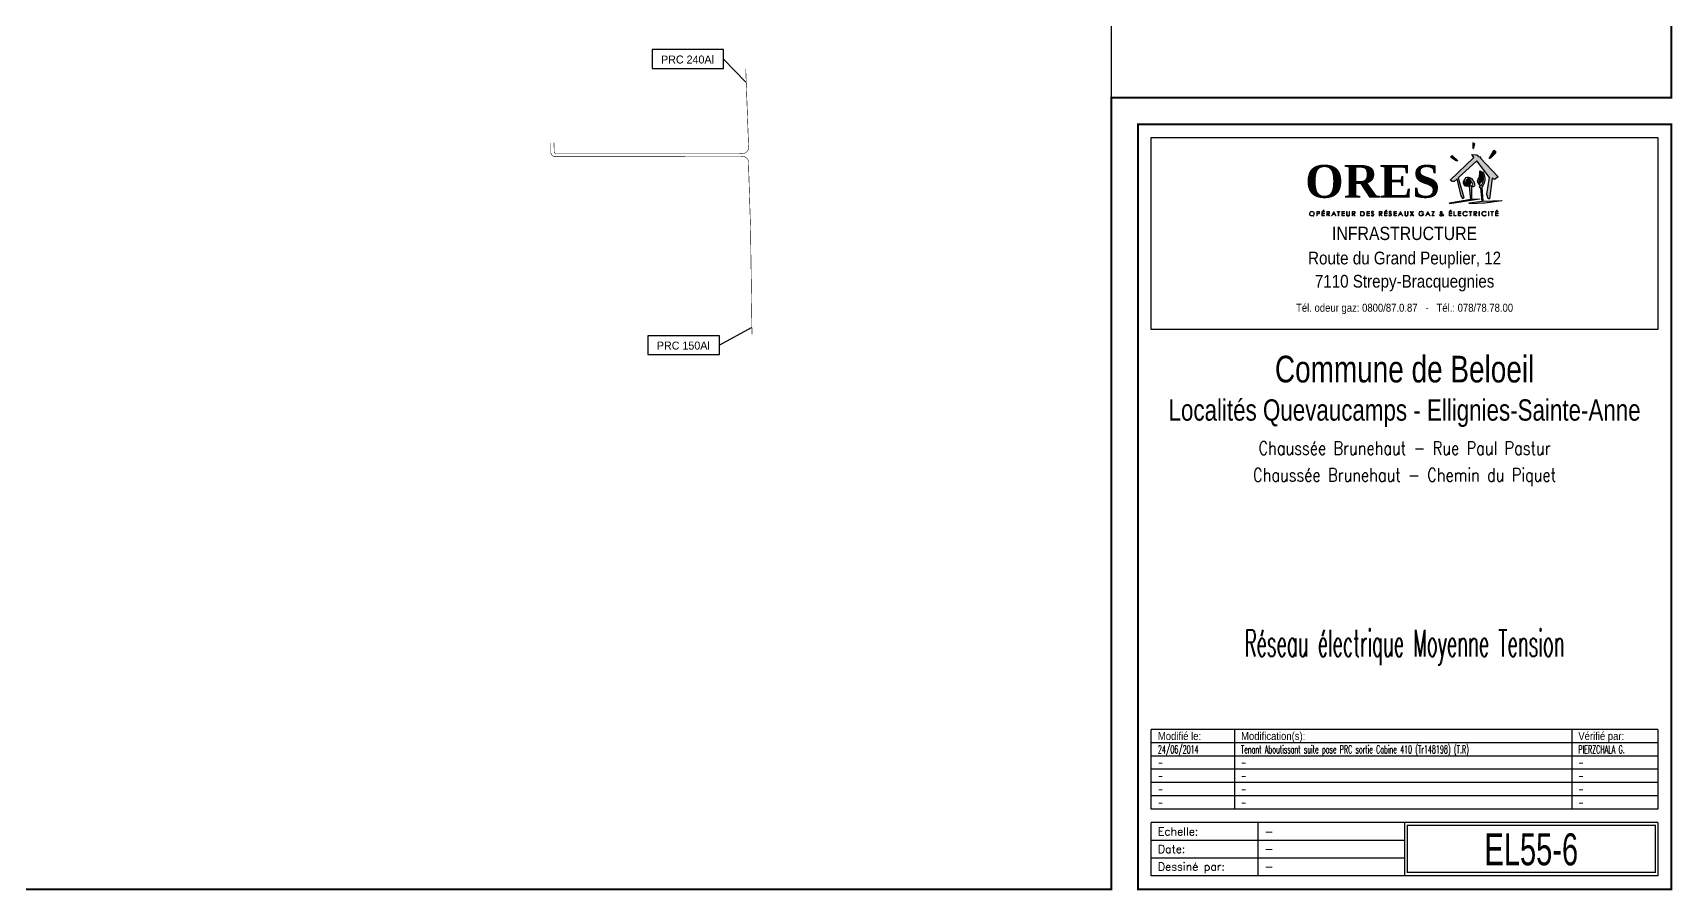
# Model space of a CAD drawing. Header units: millimetres. Extents: x -481 to 748, y -555 to 78.
# Drawn here: x 133 to 748, y -555 to -234 of the extents above; entities that cross this region are included whole.
import ezdxf
from ezdxf.enums import TextEntityAlignment as Align

# ---------------------------------------------------------------- set-up
doc = ezdxf.new("R2010")
doc.units = ezdxf.units.MM
doc.layers.get('0').update_dxf_attribs({"linetype": 'CONTINUOUS'})
doc.layers.add('Cartouche', color=7, linetype='CONTINUOUS')
doc.layers.add('MT', color=3, linetype='CONTINUOUS')
doc.styles.add('Cartouche', font='ARIAL.TTF', dxfattribs={"width": 0.85})
doc.styles.add('ORES', font='TIMESBD.TTF')
doc.styles.add('ROMANS', font='romans')
doc.styles.add('SANSSERIF', font='sas_____.pfb')
doc.styles.add('STYLE1', font='ARIAL.TTF', dxfattribs={"height": 10})
doc.dimstyles.get("Standard").update_dxf_attribs({"dimtxt": 1, "dimasz": 1.25, "dimexe": 0.2, "dimexo": 0, "dimgap": 0.3, "dimtad": 1, "dimzin": 0, "dimdsep": 46, "dimtxsty": 'Standard', "dimcen": 2.5, "dimclrd": 252, "dimclre": 252, "dimadec": 0, "dimazin": 0, "dimtfac": 1, "dimtmove": 0, "dimatfit": 3, "dimfxl": 1, "dimtolj": 1, "dimtzin": 0, "dimarcsym": 0})
picture_1 = doc.add_image_def('image1.tif', size_in_pixel=(7475, 12033))

# ---------------------------------------------------------------- blocks, each defined once
blk = doc.blocks.new('Cartouche CDP')
at = {"layer": 'Cartouche'}
for color, points in [(256, [(135.59, 277.84), (135.96, 278.11), (136.36, 279.6), (135.55, 280.04)]), (256, [(141.73, 274.2), (142.18, 274.25), (144.04, 276.2), (144.04, 276.85), (143.52, 277.26)]), (256, [(127.11, 266.08), (127.9, 265.53), (128.65, 265.58), (129.76, 266.56), (131.17, 260.19), (131.92, 259.02), (132.2, 259.46), (130.08, 266.88), (137.11, 273.25), (141.9, 267.05), (140.79, 260.81), (141.33, 259.08), (141.81, 258.99), (142.83, 266.73), (143.74, 266.29), (145.13, 267.28), (138.29, 274.36), (138.65, 274.72), (137.78, 274.9), (137.13, 275.55), (135.21, 275.62), (136.01, 274.54)]), (256, [(129.3, 273.31), (129.92, 273.31), (127.8, 275.31), (127.27, 274.7)]), (40, [(132.62, 266.28, 0.428011), (132.18, 264.36, 0.330522), (133.76, 263.84, -0.107148), (132.97, 264.6, -0.237073)]), (40, [(133.06, 265.25, 0.179945), (133.38, 264.6, 0.11349), (134.06, 264.06, 0.645088), (133.61, 266.44, 0.151814), (133.25, 266.1, 0.131578)]), (256, [(146.5, 258.21), (146.48, 258.41), (139.36, 258.16), (138.98, 263.35, 0.198989), (140.09, 266.76, 0.149131), (139.21, 269.17, 0.520235), (139.04, 269.16, 0.165123), (138.94, 268.74, -0.230022), (138.43, 267.35, 0.001523), (137.84, 266.78, 0.292467), (137.46, 265.19, 0.098968), (137.99, 264.29), (138.08, 264.2, 0.728823), (138.16, 264.31, -0.377314), (138.27, 266.55, 0.061802), (138.82, 267.27, 0.14976), (139.14, 268.68, -0.922532), (139.31, 268.71, -0.145386), (139.45, 265.44, -0.177223), (138.37, 263.87), (137.95, 263.51), (138.33, 263.1), (138.64, 263.07), (139.05, 258.12), (134.16, 257.49), (134.31, 257.19), (140.04, 257.4)]), (140, [(139.24, 267.84), (139.13, 268.22, -0.102343), (138.82, 267.27, -0.061802), (138.27, 266.55, 0.311801), (137.95, 264.65, 0.331245)]), (140, [(138.94, 268.68, 0.112433), (138.47, 269.43, 0.686217), (138.18, 269.31, -0.000618), (138.2, 268.98, -0.060959), (138.07, 267.36), (137.98, 266.92, -0.001161), (138.43, 267.35, 0.220525)])]:
    blk.add_hatch(color=color, dxfattribs=at).paths.add_polyline_path(points)
h = blk.add_hatch(color=256, dxfattribs=at)
h.paths.add_polyline_path([(138.04, 258.91, 0.835851), (138.03, 258.96), (135.14, 258.9), (135.09, 263.51, 0.239659), (136.16, 263.88, 0.23516), (136.26, 264.42, 0.101787), (135.67, 265.87, 0.109113), (134.52, 267, 0.206329), (133.49, 267.17, 0.251121), (132.72, 266.57, 0.278983), (132.97, 264.6, 0.177381), (134.4, 263.56), (134.84, 258.86), (126.81, 257.58), (126.91, 257.2)])
h.paths.add_polyline_path([(134.06, 264.06, -0.11349), (133.38, 264.6, -0.179945), (133.06, 265.25, -0.131578), (133.25, 266.1, -0.185788), (133.71, 266.48, -0.245874), (134.43, 266.28, -0.093862), (135.12, 265.44, -0.097554), (135.53, 264.51, -0.356173), (135.27, 263.94, -0.202976)], flags=16)
h = blk.add_hatch(color=7, dxfattribs=at)
h.dxf.hatch_style = 2
h.paths.add_polyline_path([(78.98, 254.31), (79.99, 254.31), (79.99, 254.14), (79.16, 254.14), (79.16, 253.6), (79.99, 253.6), (79.99, 253.43), (79.16, 253.43), (79.16, 252.76), (79.99, 252.76), (79.99, 252.59), (78.98, 252.59)])
h.paths.add_polyline_path([(79.58, 254.81), (79.84, 254.81), (79.48, 254.45), (79.32, 254.45)])
h = blk.add_hatch(color=7, dxfattribs=at)
h.dxf.hatch_style = 2
h.paths.add_polyline_path([(83.49, 254.31), (84.31, 252.59), (84.12, 252.59), (83.85, 253.16), (83.09, 253.16), (82.81, 252.59), (82.62, 252.59), (83.45, 254.31)])
h.paths.add_polyline_path([(83.47, 253.95), (83.17, 253.32), (83.77, 253.32)])
h = blk.add_hatch(color=7, dxfattribs=at)
h.dxf.hatch_style = 2
h.paths.add_polyline_path([(84.71, 254.14), (84.71, 254.31), (85.67, 254.31), (85.67, 254.14), (85.28, 254.14), (85.28, 252.59), (85.1, 252.59), (85.1, 254.14)])
h = blk.add_hatch(color=7, dxfattribs=at)
h.dxf.hatch_style = 2
h.paths.add_polyline_path([(86.42, 254.31), (87.43, 254.31), (87.43, 254.14), (86.59, 254.14), (86.59, 253.6), (87.42, 253.6), (87.42, 253.43), (86.59, 253.43), (86.59, 252.76), (87.42, 252.76), (87.42, 252.59), (86.42, 252.59)])
h = blk.add_hatch(color=7, dxfattribs=at)
h.dxf.hatch_style = 2
h.paths.add_polyline_path([(95.8, 254.31), (96.81, 254.31), (96.81, 254.14), (95.97, 254.14), (95.97, 253.6), (96.8, 253.6), (96.8, 253.43), (95.97, 253.43), (95.97, 252.76), (96.8, 252.76), (96.8, 252.59), (95.8, 252.59)])
h = blk.add_hatch(color=7, dxfattribs=at)
h.dxf.hatch_style = 2
h.paths.add_polyline_path([(102.47, 254.31), (103.48, 254.31), (103.48, 254.14), (102.65, 254.14), (102.65, 253.6), (103.48, 253.6), (103.48, 253.43), (102.65, 253.43), (102.65, 252.76), (103.48, 252.76), (103.48, 252.59), (102.47, 252.59)])
h.paths.add_polyline_path([(103.07, 254.81), (103.33, 254.81), (102.97, 254.45), (102.81, 254.45)])
h = blk.add_hatch(color=7, dxfattribs=at)
h.dxf.hatch_style = 2
h.paths.add_polyline_path([(105.99, 254.31), (107, 254.31), (107, 254.14), (106.17, 254.14), (106.17, 253.6), (107, 253.6), (107, 253.43), (106.17, 253.43), (106.17, 252.76), (107, 252.76), (107, 252.59), (105.99, 252.59)])
h = blk.add_hatch(color=7, dxfattribs=at)
h.dxf.hatch_style = 2
h.paths.add_polyline_path([(108.52, 254.31), (109.34, 252.59), (109.15, 252.59), (108.88, 253.16), (108.12, 253.16), (107.84, 252.59), (107.64, 252.59), (108.48, 254.31)])
h.paths.add_polyline_path([(108.5, 253.95), (108.2, 253.32), (108.8, 253.32)])
h = blk.add_hatch(color=7, dxfattribs=at)
h.dxf.hatch_style = 2
h.paths.add_polyline_path([(112.11, 254.31), (112.32, 254.31), (112.74, 253.64), (113.17, 254.31), (113.37, 254.31), (112.85, 253.48), (113.41, 252.59), (113.2, 252.59), (112.74, 253.32), (112.28, 252.59), (112.08, 252.59), (112.64, 253.48)])
h = blk.add_hatch(color=7, dxfattribs=at)
h.dxf.hatch_style = 2
h.paths.add_polyline_path([(118.72, 254.31), (119.54, 252.59), (119.35, 252.59), (119.07, 253.16), (118.31, 253.16), (118.04, 252.59), (117.84, 252.59), (118.68, 254.31)])
h.paths.add_polyline_path([(118.7, 253.95), (118.39, 253.32), (119, 253.32)])
h = blk.add_hatch(color=7, dxfattribs=at)
h.dxf.hatch_style = 2
h.paths.add_polyline_path([(120.24, 254.14), (120.24, 254.31), (121.17, 254.31), (120.43, 252.76), (121.13, 252.76), (121.13, 252.59), (120.16, 252.59), (120.9, 254.14)])
h = blk.add_hatch(color=7, dxfattribs=at)
h.dxf.hatch_style = 2
h.paths.add_polyline_path([(126.67, 254.31), (127.68, 254.31), (127.68, 254.14), (126.85, 254.14), (126.85, 253.6), (127.67, 253.6), (127.67, 253.43), (126.85, 253.43), (126.85, 252.76), (127.67, 252.76), (127.67, 252.59), (126.67, 252.59)])
h.paths.add_polyline_path([(127.27, 254.81), (127.52, 254.81), (127.17, 254.45), (127.01, 254.45)])
h = blk.add_hatch(color=7, dxfattribs=at)
h.dxf.hatch_style = 2
h.paths.add_polyline_path([(128.48, 254.31), (128.65, 254.31), (128.65, 252.76), (129.33, 252.76), (129.33, 252.59), (128.48, 252.59)])
h = blk.add_hatch(color=7, dxfattribs=at)
h.dxf.hatch_style = 2
h.paths.add_polyline_path([(130.1, 254.31), (131.11, 254.31), (131.11, 254.14), (130.28, 254.14), (130.28, 253.6), (131.11, 253.6), (131.11, 253.43), (130.28, 253.43), (130.28, 252.76), (131.11, 252.76), (131.11, 252.59), (130.1, 252.59)])
h = blk.add_hatch(color=7, dxfattribs=at)
h.dxf.hatch_style = 2
h.paths.add_polyline_path([(134.22, 254.14), (134.22, 254.31), (135.19, 254.31), (135.19, 254.14), (134.8, 254.14), (134.8, 252.59), (134.62, 252.59), (134.62, 254.14)])
h = blk.add_hatch(color=7, dxfattribs=at)
h.dxf.hatch_style = 2
h.paths.add_polyline_path([(137.89, 254.31), (138.07, 254.31), (138.07, 252.59), (137.89, 252.59)])
h = blk.add_hatch(color=7, dxfattribs=at)
h.dxf.hatch_style = 2
h.paths.add_polyline_path([(141.43, 254.31), (141.6, 254.31), (141.6, 252.59), (141.43, 252.59)])
h = blk.add_hatch(color=7, dxfattribs=at)
h.dxf.hatch_style = 2
h.paths.add_polyline_path([(142.32, 254.14), (142.32, 254.31), (143.29, 254.31), (143.29, 254.14), (142.89, 254.14), (142.89, 252.59), (142.72, 252.59), (142.72, 254.14)])
h = blk.add_hatch(color=7, dxfattribs=at)
h.dxf.hatch_style = 2
h.paths.add_polyline_path([(144.03, 254.31), (145.05, 254.31), (145.05, 254.14), (144.21, 254.14), (144.21, 253.6), (145.04, 253.6), (145.04, 253.43), (144.21, 253.43), (144.21, 252.76), (145.04, 252.76), (145.04, 252.59), (144.03, 252.59)])
h.paths.add_polyline_path([(144.63, 254.81), (144.89, 254.81), (144.54, 254.45), (144.37, 254.45)])
at = {"layer": 'Cartouche', "color": 7}
for p, q in [((15, 30), (15, 60)), ((205, 60), (15, 60)), ((205, 60), (205, 30)), ((205, 55), (15, 55)), ((205, 50), (15, 50)), ((205, 45), (15, 45)), ((205, 40), (15, 40)), ((205, 35), (15, 35)), ((205, 30), (15, 30)), ((15, 5), (15, 25)), ((205, 25), (15, 25)), ((205, 25), (205, 5)), ((110, 18.32), (15, 18.32)), ((110, 11.66), (15, 11.66)), ((205, 5), (15, 5))]:
    blk.add_line(p, q, dxfattribs=at)
at = {"layer": 'Cartouche'}
blk.add_line((55, 25), (55, 5), dxfattribs=at)
at = {"layer": 'Cartouche', "color": 7, "const_width": 0.698}
blk.add_lwpolyline([(10, 0), (10, 287), (210, 287), (210, 0), (210, 0)], close=True, dxfattribs=at)
at = {"layer": 'Cartouche', "color": 7}
blk.add_lwpolyline([(15, 210), (15, 282), (205, 282), (205, 210)], close=True, dxfattribs=at)
at = {"layer": 'Cartouche', "flags": 128}
for points in [[(135.59, 277.84), (135.96, 278.11), (136.36, 279.6), (135.55, 280.04), (135.59, 277.84)], [(141.73, 274.2), (143.52, 277.26), (144.04, 276.85), (144.04, 276.2), (142.18, 274.25), (141.73, 274.2)], [(127.11, 266.08), (136.01, 274.54), (135.21, 275.62), (137.13, 275.55), (137.78, 274.9), (138.65, 274.72), (138.29, 274.36), (145.13, 267.28), (143.74, 266.29), (142.83, 266.73), (141.81, 258.99), (141.33, 259.08), (140.79, 260.81), (141.9, 267.05), (137.11, 273.25), (130.08, 266.88), (132.2, 259.46), (131.92, 259.02), (131.17, 260.19), (129.76, 266.56), (128.65, 265.58), (127.9, 265.53), (127.11, 266.08)], [(127.27, 274.7), (127.8, 275.31), (129.92, 273.31), (129.3, 273.31), (127.27, 274.7)], [(75.69, 252.53), (75.88, 252.53)], [(110, 25), (110, 5)]]:
    blk.add_lwpolyline(points, dxfattribs=at)
for points in [[(126.81, 257.58), (134.84, 258.86), (134.4, 263.56, -0.177381), (132.97, 264.6, -0.278983), (132.72, 266.57, -0.251121), (133.49, 267.17, -0.206329), (134.52, 267, -0.109113), (135.67, 265.87, -0.101787), (136.26, 264.42, -0.23516), (136.16, 263.88, -0.239659), (135.09, 263.51, -0.407995), (135.09, 263.51), (135.14, 258.9), (138.03, 258.96, -1.047162), (138.03, 258.91), (126.91, 257.2), (126.81, 257.58)], [(134.06, 264.06, 0.202976), (135.27, 263.94, 0.356173), (135.53, 264.51, 0.097554), (135.12, 265.44, 0.093862), (134.43, 266.28, 0.245874), (133.71, 266.48, 0.185788), (133.25, 266.1, 0.131578), (133.06, 265.25, 0.179945), (133.38, 264.6, 0.11349), (134.06, 264.06, -0.112794)], [(134.16, 257.49), (139.05, 258.12), (138.64, 263.07), (138.33, 263.1), (137.95, 263.51), (138.37, 263.87, 0.177223), (139.45, 265.44, 0.146164), (139.31, 268.72, 0.832417), (139.14, 268.68, -0.14976), (138.82, 267.27, -0.061802), (138.27, 266.55, 0.377314), (138.16, 264.31, -0.728823), (138.08, 264.2), (137.99, 264.29, -0.098968), (137.46, 265.19, -0.292467), (137.84, 266.78, -0.001523), (138.43, 267.35, 0.230022), (138.94, 268.74, -0.165123), (139.04, 269.16, -0.520235), (139.21, 269.17, -0.149131), (140.09, 266.76, -0.198989), (138.98, 263.35), (139.36, 258.16), (146.48, 258.41), (146.5, 258.21), (140.04, 257.4), (134.31, 257.19), (134.16, 257.49)]]:
    blk.add_lwpolyline(points, format="xyb", dxfattribs=at)
at = {"layer": 'Cartouche', "color": 40, "flags": 128}
for points in [[(132.62, 266.28, 0.428011), (132.18, 264.36, 0.330522), (133.76, 263.84, -112.64414)], [(133.61, 266.44, -0.643978), (134.06, 264.06, -5.073871)]]:
    blk.add_lwpolyline(points, format="xyb", dxfattribs=at)
at = {"layer": 'Cartouche', "color": 140, "flags": 128}
for points in [[(139.13, 268.22), (139.24, 267.84, -0.331245), (137.95, 264.65, -7.027134)], [(137.98, 266.92), (138.07, 267.36, 0.060959), (138.2, 268.98, 0.000618), (138.18, 269.31, -0.686217), (138.47, 269.43, -0.112433), (138.94, 268.68, 0.619803)]]:
    blk.add_lwpolyline(points, format="xyb", dxfattribs=at)
at = {"layer": 'Cartouche', "color": 7, "lineweight": 0}
for points in [[(78.98, 254.31), (79.99, 254.31), (79.99, 254.14), (79.16, 254.14), (79.16, 253.6), (79.99, 253.6), (79.99, 253.43), (79.16, 253.43), (79.16, 252.76), (79.99, 252.76), (79.99, 252.59), (78.98, 252.59), (78.98, 254.31)], [(79.58, 254.81), (79.84, 254.81), (79.48, 254.45), (79.32, 254.45), (79.58, 254.81)], [(83.49, 254.31), (84.31, 252.59), (84.12, 252.59), (83.85, 253.16), (83.09, 253.16), (82.81, 252.59), (82.62, 252.59), (83.45, 254.31), (83.49, 254.31)], [(83.47, 253.95), (83.17, 253.32), (83.77, 253.32), (83.47, 253.95)], [(84.71, 254.14), (84.71, 254.31), (85.67, 254.31), (85.67, 254.14), (85.28, 254.14), (85.28, 252.59), (85.1, 252.59), (85.1, 254.14), (84.71, 254.14)], [(86.42, 254.31), (87.43, 254.31), (87.43, 254.14), (86.59, 254.14), (86.59, 253.6), (87.42, 253.6), (87.42, 253.43), (86.59, 253.43), (86.59, 252.76), (87.42, 252.76), (87.42, 252.59), (86.42, 252.59), (86.42, 254.31)], [(95.8, 254.31), (96.81, 254.31), (96.81, 254.14), (95.97, 254.14), (95.97, 253.6), (96.8, 253.6), (96.8, 253.43), (95.97, 253.43), (95.97, 252.76), (96.8, 252.76), (96.8, 252.59), (95.8, 252.59), (95.8, 254.31)], [(102.47, 254.31), (103.48, 254.31), (103.48, 254.14), (102.65, 254.14), (102.65, 253.6), (103.48, 253.6), (103.48, 253.43), (102.65, 253.43), (102.65, 252.76), (103.48, 252.76), (103.48, 252.59), (102.47, 252.59), (102.47, 254.31)], [(103.07, 254.81), (103.33, 254.81), (102.97, 254.45), (102.81, 254.45), (103.07, 254.81)], [(105.99, 254.31), (107, 254.31), (107, 254.14), (106.17, 254.14), (106.17, 253.6), (107, 253.6), (107, 253.43), (106.17, 253.43), (106.17, 252.76), (107, 252.76), (107, 252.59), (105.99, 252.59), (105.99, 254.31)], [(108.52, 254.31), (109.34, 252.59), (109.15, 252.59), (108.88, 253.16), (108.12, 253.16), (107.84, 252.59), (107.64, 252.59), (108.48, 254.31), (108.52, 254.31)], [(108.5, 253.95), (108.2, 253.32), (108.8, 253.32), (108.5, 253.95)], [(112.11, 254.31), (112.32, 254.31), (112.74, 253.64), (113.17, 254.31), (113.37, 254.31), (112.85, 253.48), (113.41, 252.59), (113.2, 252.59), (112.74, 253.32), (112.28, 252.59), (112.08, 252.59), (112.64, 253.48), (112.11, 254.31)], [(118.72, 254.31), (119.54, 252.59), (119.35, 252.59), (119.07, 253.16), (118.31, 253.16), (118.04, 252.59), (117.84, 252.59), (118.68, 254.31), (118.72, 254.31)], [(118.7, 253.95), (118.39, 253.32), (119, 253.32), (118.7, 253.95)], [(120.24, 254.14), (120.24, 254.31), (121.17, 254.31), (120.43, 252.76), (121.13, 252.76), (121.13, 252.59), (120.16, 252.59), (120.9, 254.14), (120.24, 254.14)], [(126.67, 254.31), (127.68, 254.31), (127.68, 254.14), (126.85, 254.14), (126.85, 253.6), (127.67, 253.6), (127.67, 253.43), (126.85, 253.43), (126.85, 252.76), (127.67, 252.76), (127.67, 252.59), (126.67, 252.59), (126.67, 254.31)], [(127.27, 254.81), (127.52, 254.81), (127.17, 254.45), (127.01, 254.45), (127.27, 254.81)], [(128.48, 254.31), (128.65, 254.31), (128.65, 252.76), (129.33, 252.76), (129.33, 252.59), (128.48, 252.59), (128.48, 254.31)], [(130.1, 254.31), (131.11, 254.31), (131.11, 254.14), (130.28, 254.14), (130.28, 253.6), (131.11, 253.6), (131.11, 253.43), (130.28, 253.43), (130.28, 252.76), (131.11, 252.76), (131.11, 252.59), (130.1, 252.59), (130.1, 254.31)], [(134.22, 254.14), (134.22, 254.31), (135.19, 254.31), (135.19, 254.14), (134.8, 254.14), (134.8, 252.59), (134.62, 252.59), (134.62, 254.14), (134.22, 254.14)], [(137.89, 254.31), (138.07, 254.31), (138.07, 252.59), (137.89, 252.59), (137.89, 254.31)], [(141.43, 254.31), (141.6, 254.31), (141.6, 252.59), (141.43, 252.59), (141.43, 254.31)], [(142.32, 254.14), (142.32, 254.31), (143.29, 254.31), (143.29, 254.14), (142.89, 254.14), (142.89, 252.59), (142.72, 252.59), (142.72, 254.14), (142.32, 254.14)], [(144.03, 254.31), (145.05, 254.31), (145.05, 254.14), (144.21, 254.14), (144.21, 253.6), (145.04, 253.6), (145.04, 253.43), (144.21, 253.43), (144.21, 252.76), (145.04, 252.76), (145.04, 252.59), (144.03, 252.59), (144.03, 254.31)], [(144.63, 254.81), (144.89, 254.81), (144.54, 254.45), (144.37, 254.45), (144.63, 254.81)]]:
    blk.add_lwpolyline(points, dxfattribs=at)
at = {"layer": 'Cartouche', "color": 7, "flags": 128}
for points in [[(46.18, 60), (46.18, 30)], [(172.65, 60), (172.65, 30)]]:
    blk.add_lwpolyline(points, dxfattribs=at)
at = {"layer": 'Cartouche', "const_width": 0.5}
blk.add_lwpolyline([(111.02, 23.95), (204, 23.95), (204, 6.32), (111.02, 6.32)], close=True, dxfattribs=at)
at = {"layer": 'Cartouche', "color": 7, "lineweight": 0}
for points, knots in [([(75.25, 254.35), (75.52, 254.35), (75.74, 254.27), (75.92, 254.09), (76.1, 253.92), (76.19, 253.71), (76.19, 253.45), (76.19, 253.2), (76.1, 252.99), (75.92, 252.81), (75.74, 252.63), (75.52, 252.55), (75.27, 252.55), (75, 252.55), (74.78, 252.63), (74.6, 252.81), (74.42, 252.98), (74.33, 253.19), (74.33, 253.44), (74.33, 253.61), (74.37, 253.76), (74.46, 253.9), (74.54, 254.04), (74.65, 254.15), (74.79, 254.23), (74.93, 254.31), (75.09, 254.35), (75.25, 254.35)], [0, 0, 0, 0, 1, 1, 1, 2, 2, 2, 3, 3, 3, 4, 4, 4, 5, 5, 5, 6, 6, 6, 7, 7, 7, 8, 8, 8, 9, 9, 9, 9]), ([(75.26, 254.19), (75.13, 254.19), (75.01, 254.15), (74.89, 254.09), (74.77, 254.02), (74.68, 253.93), (74.61, 253.82), (74.55, 253.71), (74.52, 253.58), (74.52, 253.44), (74.52, 253.24), (74.59, 253.07), (74.73, 252.93), (74.88, 252.78), (75.05, 252.71), (75.26, 252.71), (75.4, 252.71), (75.52, 252.75), (75.64, 252.81), (75.76, 252.88), (75.85, 252.96), (75.91, 253.08), (75.98, 253.19), (76.01, 253.31), (76.01, 253.45), (76.01, 253.59), (75.98, 253.71), (75.91, 253.82), (75.85, 253.93), (75.76, 254.02), (75.64, 254.09), (75.52, 254.15), (75.39, 254.19), (75.26, 254.19)], [0, 0, 0, 0, 1, 1, 1, 2, 2, 2, 3, 3, 3, 4, 4, 4, 5, 5, 5, 6, 6, 6, 7, 7, 7, 8, 8, 8, 9, 9, 9, 10, 10, 10, 11, 11, 11, 11]), ([(77.04, 254.31), (77.04, 254.31), (77.39, 254.31), (77.39, 254.31), (77.59, 254.31), (77.72, 254.3), (77.8, 254.29), (77.9, 254.26), (77.98, 254.21), (78.04, 254.14), (78.11, 254.06), (78.14, 253.97), (78.14, 253.85), (78.14, 253.74), (78.11, 253.64), (78.04, 253.57), (77.98, 253.49), (77.9, 253.44), (77.79, 253.42), (77.71, 253.4), (77.56, 253.39), (77.34, 253.39), (77.34, 253.39), (77.21, 253.39), (77.21, 253.39), (77.21, 253.39), (77.21, 252.59), (77.21, 252.59), (77.21, 252.59), (77.04, 252.59), (77.04, 252.59), (77.04, 252.59), (77.04, 254.31), (77.04, 254.31)], [0, 0, 0, 0, 1, 1, 1, 2, 2, 2, 3, 3, 3, 4, 4, 4, 5, 5, 5, 6, 6, 6, 7, 7, 7, 8, 8, 8, 9, 9, 9, 10, 10, 10, 11, 11, 11, 11]), ([(77.21, 254.14), (77.21, 254.14), (77.21, 253.56), (77.21, 253.56), (77.21, 253.56), (77.51, 253.56), (77.51, 253.56), (77.63, 253.56), (77.72, 253.57), (77.78, 253.59), (77.83, 253.61), (77.88, 253.64), (77.91, 253.69), (77.94, 253.74), (77.96, 253.79), (77.96, 253.85), (77.96, 253.91), (77.94, 253.96), (77.91, 254.01), (77.88, 254.06), (77.83, 254.09), (77.78, 254.11), (77.73, 254.13), (77.64, 254.14), (77.52, 254.14), (77.52, 254.14), (77.21, 254.14), (77.21, 254.14)], [0, 0, 0, 0, 1, 1, 1, 2, 2, 2, 3, 3, 3, 4, 4, 4, 5, 5, 5, 6, 6, 6, 7, 7, 7, 8, 8, 8, 9, 9, 9, 9]), ([(80.8, 254.31), (80.8, 254.31), (81.15, 254.31), (81.15, 254.31), (81.35, 254.31), (81.48, 254.3), (81.55, 254.29), (81.65, 254.26), (81.74, 254.21), (81.8, 254.14), (81.87, 254.06), (81.9, 253.97), (81.9, 253.85), (81.9, 253.76), (81.88, 253.68), (81.83, 253.61), (81.79, 253.53), (81.72, 253.48), (81.64, 253.44), (81.56, 253.41), (81.44, 253.39), (81.29, 253.39), (81.29, 253.39), (81.93, 252.59), (81.93, 252.59), (81.93, 252.59), (81.71, 252.59), (81.71, 252.59), (81.71, 252.59), (81.08, 253.39), (81.08, 253.39), (81.08, 253.39), (80.98, 253.39), (80.98, 253.39), (80.98, 253.39), (80.98, 252.59), (80.98, 252.59), (80.98, 252.59), (80.8, 252.59), (80.8, 252.59), (80.8, 252.59), (80.8, 254.31), (80.8, 254.31)], [0, 0, 0, 0, 1, 1, 1, 2, 2, 2, 3, 3, 3, 4, 4, 4, 5, 5, 5, 6, 6, 6, 7, 7, 7, 8, 8, 8, 9, 9, 9, 10, 10, 10, 11, 11, 11, 12, 12, 12, 13, 13, 13, 14, 14, 14, 14]), ([(80.98, 254.14), (80.98, 254.14), (80.98, 253.56), (80.98, 253.56), (80.98, 253.56), (81.28, 253.56), (81.28, 253.56), (81.4, 253.56), (81.48, 253.57), (81.54, 253.59), (81.6, 253.61), (81.64, 253.64), (81.67, 253.69), (81.7, 253.74), (81.72, 253.79), (81.72, 253.85), (81.72, 253.91), (81.7, 253.96), (81.67, 254.01), (81.64, 254.06), (81.6, 254.09), (81.55, 254.11), (81.49, 254.13), (81.41, 254.14), (81.29, 254.14), (81.29, 254.14), (80.98, 254.14), (80.98, 254.14)], [0, 0, 0, 0, 1, 1, 1, 2, 2, 2, 3, 3, 3, 4, 4, 4, 5, 5, 5, 6, 6, 6, 7, 7, 7, 8, 8, 8, 9, 9, 9, 9]), ([(88.23, 254.31), (88.23, 254.31), (88.41, 254.31), (88.41, 254.31), (88.41, 254.31), (88.41, 253.27), (88.41, 253.27), (88.41, 253.15), (88.41, 253.07), (88.41, 253.04), (88.42, 252.97), (88.44, 252.92), (88.48, 252.87), (88.51, 252.83), (88.56, 252.79), (88.62, 252.76), (88.69, 252.73), (88.76, 252.71), (88.82, 252.71), (88.88, 252.71), (88.94, 252.72), (88.99, 252.75), (89.04, 252.77), (89.09, 252.8), (89.13, 252.85), (89.16, 252.89), (89.19, 252.94), (89.2, 253), (89.22, 253.05), (89.22, 253.14), (89.22, 253.27), (89.22, 253.27), (89.22, 254.31), (89.22, 254.31), (89.22, 254.31), (89.4, 254.31), (89.4, 254.31), (89.4, 254.31), (89.4, 253.27), (89.4, 253.27), (89.4, 253.12), (89.38, 252.99), (89.35, 252.9), (89.32, 252.8), (89.26, 252.72), (89.17, 252.65), (89.08, 252.58), (88.96, 252.55), (88.83, 252.55), (88.69, 252.55), (88.57, 252.58), (88.47, 252.65), (88.37, 252.71), (88.3, 252.8), (88.26, 252.91), (88.24, 252.98), (88.23, 253.1), (88.23, 253.27), (88.23, 253.27), (88.23, 254.31), (88.23, 254.31)], [0, 0, 0, 0, 1, 1, 1, 2, 2, 2, 3, 3, 3, 4, 4, 4, 5, 5, 5, 6, 6, 6, 7, 7, 7, 8, 8, 8, 9, 9, 9, 10, 10, 10, 11, 11, 11, 12, 12, 12, 13, 13, 13, 14, 14, 14, 15, 15, 15, 16, 16, 16, 17, 17, 17, 18, 18, 18, 19, 19, 19, 20, 20, 20, 20]), ([(90.33, 254.31), (90.33, 254.31), (90.68, 254.31), (90.68, 254.31), (90.88, 254.31), (91.01, 254.3), (91.08, 254.29), (91.19, 254.26), (91.27, 254.21), (91.34, 254.14), (91.4, 254.06), (91.44, 253.97), (91.44, 253.85), (91.44, 253.76), (91.41, 253.68), (91.37, 253.61), (91.32, 253.53), (91.26, 253.48), (91.18, 253.44), (91.09, 253.41), (90.98, 253.39), (90.83, 253.39), (90.83, 253.39), (91.46, 252.59), (91.46, 252.59), (91.46, 252.59), (91.24, 252.59), (91.24, 252.59), (91.24, 252.59), (90.61, 253.39), (90.61, 253.39), (90.61, 253.39), (90.51, 253.39), (90.51, 253.39), (90.51, 253.39), (90.51, 252.59), (90.51, 252.59), (90.51, 252.59), (90.33, 252.59), (90.33, 252.59), (90.33, 252.59), (90.33, 254.31), (90.33, 254.31)], [0, 0, 0, 0, 1, 1, 1, 2, 2, 2, 3, 3, 3, 4, 4, 4, 5, 5, 5, 6, 6, 6, 7, 7, 7, 8, 8, 8, 9, 9, 9, 10, 10, 10, 11, 11, 11, 12, 12, 12, 13, 13, 13, 14, 14, 14, 14]), ([(90.51, 254.14), (90.51, 254.14), (90.51, 253.56), (90.51, 253.56), (90.51, 253.56), (90.81, 253.56), (90.81, 253.56), (90.93, 253.56), (91.02, 253.57), (91.08, 253.59), (91.13, 253.61), (91.18, 253.64), (91.21, 253.69), (91.24, 253.74), (91.25, 253.79), (91.25, 253.85), (91.25, 253.91), (91.24, 253.96), (91.21, 254.01), (91.17, 254.06), (91.13, 254.09), (91.08, 254.11), (91.03, 254.13), (90.94, 254.14), (90.82, 254.14), (90.82, 254.14), (90.51, 254.14), (90.51, 254.14)], [0, 0, 0, 0, 1, 1, 1, 2, 2, 2, 3, 3, 3, 4, 4, 4, 5, 5, 5, 6, 6, 6, 7, 7, 7, 8, 8, 8, 9, 9, 9, 9]), ([(93.48, 252.59), (93.48, 252.59), (93.48, 254.31), (93.48, 254.31), (93.48, 254.31), (93.84, 254.31), (93.84, 254.31), (94.11, 254.31), (94.3, 254.29), (94.42, 254.25), (94.59, 254.19), (94.72, 254.09), (94.82, 253.94), (94.91, 253.8), (94.96, 253.63), (94.96, 253.43), (94.96, 253.26), (94.92, 253.1), (94.85, 252.97), (94.77, 252.84), (94.67, 252.75), (94.55, 252.68), (94.43, 252.62), (94.26, 252.59), (94.04, 252.59), (94.04, 252.59), (93.48, 252.59), (93.48, 252.59)], [0, 0, 0, 0, 1, 1, 1, 2, 2, 2, 3, 3, 3, 4, 4, 4, 5, 5, 5, 6, 6, 6, 7, 7, 7, 8, 8, 8, 9, 9, 9, 9]), ([(93.65, 252.75), (93.65, 252.75), (93.85, 252.75), (93.85, 252.75), (94.09, 252.75), (94.26, 252.77), (94.36, 252.8), (94.49, 252.84), (94.59, 252.91), (94.67, 253.02), (94.75, 253.13), (94.78, 253.27), (94.78, 253.43), (94.78, 253.59), (94.74, 253.73), (94.66, 253.85), (94.58, 253.97), (94.46, 254.05), (94.32, 254.09), (94.21, 254.13), (94.02, 254.14), (93.77, 254.14), (93.77, 254.14), (93.65, 254.14), (93.65, 254.14), (93.65, 254.14), (93.65, 252.75), (93.65, 252.75)], [0, 0, 0, 0, 1, 1, 1, 2, 2, 2, 3, 3, 3, 4, 4, 4, 5, 5, 5, 6, 6, 6, 7, 7, 7, 8, 8, 8, 9, 9, 9, 9]), ([(97.42, 252.91), (97.42, 252.91), (97.57, 253), (97.57, 253), (97.68, 252.81), (97.8, 252.71), (97.94, 252.71), (98, 252.71), (98.05, 252.73), (98.1, 252.75), (98.16, 252.78), (98.2, 252.82), (98.22, 252.86), (98.25, 252.91), (98.26, 252.96), (98.26, 253.01), (98.26, 253.06), (98.24, 253.12), (98.2, 253.18), (98.15, 253.25), (98.05, 253.34), (97.9, 253.45), (97.75, 253.56), (97.66, 253.64), (97.63, 253.69), (97.56, 253.77), (97.53, 253.86), (97.53, 253.95), (97.53, 254.03), (97.55, 254.09), (97.59, 254.16), (97.62, 254.22), (97.68, 254.27), (97.74, 254.3), (97.81, 254.34), (97.88, 254.35), (97.96, 254.35), (98.04, 254.35), (98.12, 254.33), (98.19, 254.29), (98.27, 254.25), (98.34, 254.18), (98.42, 254.07), (98.42, 254.07), (98.28, 253.97), (98.28, 253.97), (98.21, 254.05), (98.16, 254.11), (98.11, 254.14), (98.06, 254.16), (98.01, 254.18), (97.96, 254.18), (97.89, 254.18), (97.83, 254.16), (97.78, 254.11), (97.74, 254.07), (97.71, 254.02), (97.71, 253.96), (97.71, 253.92), (97.72, 253.88), (97.74, 253.85), (97.75, 253.81), (97.78, 253.78), (97.83, 253.73), (97.85, 253.71), (97.93, 253.65), (98.05, 253.56), (98.21, 253.45), (98.31, 253.35), (98.37, 253.27), (98.43, 253.18), (98.45, 253.1), (98.45, 253.01), (98.45, 252.89), (98.41, 252.78), (98.31, 252.68), (98.21, 252.59), (98.09, 252.55), (97.95, 252.55), (97.85, 252.55), (97.75, 252.57), (97.66, 252.63), (97.58, 252.69), (97.49, 252.78), (97.42, 252.91)], [0, 0, 0, 0, 1, 1, 1, 2, 2, 2, 3, 3, 3, 4, 4, 4, 5, 5, 5, 6, 6, 6, 7, 7, 7, 8, 8, 8, 9, 9, 9, 10, 10, 10, 11, 11, 11, 12, 12, 12, 13, 13, 13, 14, 14, 14, 15, 15, 15, 16, 16, 16, 17, 17, 17, 18, 18, 18, 19, 19, 19, 20, 20, 20, 21, 21, 21, 22, 22, 22, 23, 23, 23, 24, 24, 24, 25, 25, 25, 26, 26, 26, 27, 27, 27, 28, 28, 28, 28]), ([(100.5, 254.31), (100.5, 254.31), (100.85, 254.31), (100.85, 254.31), (101.05, 254.31), (101.18, 254.3), (101.25, 254.29), (101.35, 254.26), (101.44, 254.21), (101.5, 254.14), (101.57, 254.06), (101.6, 253.97), (101.6, 253.85), (101.6, 253.76), (101.58, 253.68), (101.53, 253.61), (101.49, 253.53), (101.42, 253.48), (101.34, 253.44), (101.26, 253.41), (101.14, 253.39), (100.99, 253.39), (100.99, 253.39), (101.63, 252.59), (101.63, 252.59), (101.63, 252.59), (101.41, 252.59), (101.41, 252.59), (101.41, 252.59), (100.77, 253.39), (100.77, 253.39), (100.77, 253.39), (100.67, 253.39), (100.67, 253.39), (100.67, 253.39), (100.67, 252.59), (100.67, 252.59), (100.67, 252.59), (100.5, 252.59), (100.5, 252.59), (100.5, 252.59), (100.5, 254.31), (100.5, 254.31)], [0, 0, 0, 0, 1, 1, 1, 2, 2, 2, 3, 3, 3, 4, 4, 4, 5, 5, 5, 6, 6, 6, 7, 7, 7, 8, 8, 8, 9, 9, 9, 10, 10, 10, 11, 11, 11, 12, 12, 12, 13, 13, 13, 14, 14, 14, 14]), ([(100.67, 254.14), (100.67, 254.14), (100.67, 253.56), (100.67, 253.56), (100.67, 253.56), (100.98, 253.56), (100.98, 253.56), (101.1, 253.56), (101.18, 253.57), (101.24, 253.59), (101.3, 253.61), (101.34, 253.64), (101.37, 253.69), (101.4, 253.74), (101.42, 253.79), (101.42, 253.85), (101.42, 253.91), (101.4, 253.96), (101.37, 254.01), (101.34, 254.06), (101.3, 254.09), (101.25, 254.11), (101.19, 254.13), (101.11, 254.14), (100.99, 254.14), (100.99, 254.14), (100.67, 254.14), (100.67, 254.14)], [0, 0, 0, 0, 1, 1, 1, 2, 2, 2, 3, 3, 3, 4, 4, 4, 5, 5, 5, 6, 6, 6, 7, 7, 7, 8, 8, 8, 9, 9, 9, 9]), ([(104.1, 252.91), (104.1, 252.91), (104.25, 253), (104.25, 253), (104.35, 252.81), (104.47, 252.71), (104.61, 252.71), (104.67, 252.71), (104.73, 252.73), (104.78, 252.75), (104.83, 252.78), (104.87, 252.82), (104.9, 252.86), (104.92, 252.91), (104.94, 252.96), (104.94, 253.01), (104.94, 253.06), (104.92, 253.12), (104.88, 253.18), (104.82, 253.25), (104.72, 253.34), (104.58, 253.45), (104.43, 253.56), (104.34, 253.64), (104.3, 253.69), (104.24, 253.77), (104.21, 253.86), (104.21, 253.95), (104.21, 254.03), (104.23, 254.09), (104.26, 254.16), (104.3, 254.22), (104.35, 254.27), (104.42, 254.3), (104.48, 254.34), (104.56, 254.35), (104.64, 254.35), (104.72, 254.35), (104.8, 254.33), (104.87, 254.29), (104.94, 254.25), (105.02, 254.18), (105.1, 254.07), (105.1, 254.07), (104.95, 253.97), (104.95, 253.97), (104.89, 254.05), (104.83, 254.11), (104.79, 254.14), (104.74, 254.16), (104.69, 254.18), (104.63, 254.18), (104.56, 254.18), (104.5, 254.16), (104.46, 254.11), (104.41, 254.07), (104.39, 254.02), (104.39, 253.96), (104.39, 253.92), (104.4, 253.88), (104.41, 253.85), (104.43, 253.81), (104.46, 253.78), (104.5, 253.73), (104.52, 253.71), (104.6, 253.65), (104.73, 253.56), (104.88, 253.45), (104.99, 253.35), (105.04, 253.27), (105.1, 253.18), (105.13, 253.1), (105.13, 253.01), (105.13, 252.89), (105.08, 252.78), (104.98, 252.68), (104.89, 252.59), (104.77, 252.55), (104.63, 252.55), (104.52, 252.55), (104.42, 252.57), (104.34, 252.63), (104.25, 252.69), (104.17, 252.78), (104.1, 252.91)], [0, 0, 0, 0, 1, 1, 1, 2, 2, 2, 3, 3, 3, 4, 4, 4, 5, 5, 5, 6, 6, 6, 7, 7, 7, 8, 8, 8, 9, 9, 9, 10, 10, 10, 11, 11, 11, 12, 12, 12, 13, 13, 13, 14, 14, 14, 15, 15, 15, 16, 16, 16, 17, 17, 17, 18, 18, 18, 19, 19, 19, 20, 20, 20, 21, 21, 21, 22, 22, 22, 23, 23, 23, 24, 24, 24, 25, 25, 25, 26, 26, 26, 27, 27, 27, 28, 28, 28, 28]), ([(110.11, 254.31), (110.11, 254.31), (110.29, 254.31), (110.29, 254.31), (110.29, 254.31), (110.29, 253.27), (110.29, 253.27), (110.29, 253.15), (110.29, 253.07), (110.3, 253.04), (110.31, 252.97), (110.33, 252.92), (110.36, 252.87), (110.39, 252.83), (110.44, 252.79), (110.51, 252.76), (110.57, 252.73), (110.64, 252.71), (110.71, 252.71), (110.77, 252.71), (110.82, 252.72), (110.87, 252.75), (110.93, 252.77), (110.97, 252.8), (111.01, 252.85), (111.05, 252.89), (111.07, 252.94), (111.09, 253), (111.1, 253.05), (111.11, 253.14), (111.11, 253.27), (111.11, 253.27), (111.11, 254.31), (111.11, 254.31), (111.11, 254.31), (111.28, 254.31), (111.28, 254.31), (111.28, 254.31), (111.28, 253.27), (111.28, 253.27), (111.28, 253.12), (111.27, 252.99), (111.24, 252.9), (111.21, 252.8), (111.14, 252.72), (111.05, 252.65), (110.96, 252.58), (110.85, 252.55), (110.72, 252.55), (110.57, 252.55), (110.45, 252.58), (110.35, 252.65), (110.25, 252.71), (110.18, 252.8), (110.15, 252.91), (110.13, 252.98), (110.11, 253.1), (110.11, 253.27), (110.11, 253.27), (110.11, 254.31), (110.11, 254.31)], [0, 0, 0, 0, 1, 1, 1, 2, 2, 2, 3, 3, 3, 4, 4, 4, 5, 5, 5, 6, 6, 6, 7, 7, 7, 8, 8, 8, 9, 9, 9, 10, 10, 10, 11, 11, 11, 12, 12, 12, 13, 13, 13, 14, 14, 14, 15, 15, 15, 16, 16, 16, 17, 17, 17, 18, 18, 18, 19, 19, 19, 20, 20, 20, 20]), ([(117.07, 254.02), (117.07, 254.02), (116.93, 253.9), (116.93, 253.9), (116.83, 253.99), (116.72, 254.06), (116.61, 254.11), (116.49, 254.16), (116.38, 254.18), (116.27, 254.18), (116.13, 254.18), (115.99, 254.15), (115.87, 254.08), (115.74, 254.02), (115.65, 253.93), (115.58, 253.81), (115.51, 253.7), (115.48, 253.58), (115.48, 253.45), (115.48, 253.32), (115.51, 253.2), (115.58, 253.09), (115.65, 252.97), (115.75, 252.88), (115.88, 252.81), (116, 252.74), (116.14, 252.71), (116.29, 252.71), (116.47, 252.71), (116.63, 252.76), (116.75, 252.86), (116.88, 252.96), (116.95, 253.09), (116.97, 253.25), (116.97, 253.25), (116.41, 253.25), (116.41, 253.25), (116.41, 253.25), (116.41, 253.41), (116.41, 253.41), (116.41, 253.41), (117.17, 253.41), (117.17, 253.41), (117.17, 253.15), (117.09, 252.94), (116.93, 252.78), (116.77, 252.63), (116.55, 252.55), (116.29, 252.55), (115.96, 252.55), (115.7, 252.66), (115.51, 252.87), (115.36, 253.04), (115.29, 253.23), (115.29, 253.45), (115.29, 253.61), (115.33, 253.77), (115.42, 253.91), (115.5, 254.05), (115.62, 254.16), (115.76, 254.24), (115.91, 254.31), (116.07, 254.35), (116.26, 254.35), (116.41, 254.35), (116.55, 254.33), (116.68, 254.28), (116.81, 254.22), (116.94, 254.14), (117.07, 254.02)], [0, 0, 0, 0, 1, 1, 1, 2, 2, 2, 3, 3, 3, 4, 4, 4, 5, 5, 5, 6, 6, 6, 7, 7, 7, 8, 8, 8, 9, 9, 9, 10, 10, 10, 11, 11, 11, 12, 12, 12, 13, 13, 13, 14, 14, 14, 15, 15, 15, 16, 16, 16, 17, 17, 17, 18, 18, 18, 19, 19, 19, 20, 20, 20, 21, 21, 21, 22, 22, 22, 23, 23, 23, 23]), ([(124.48, 253.23), (124.48, 253.23), (124.6, 253.1), (124.6, 253.1), (124.52, 253.04), (124.45, 252.98), (124.38, 252.93), (124.43, 252.89), (124.49, 252.83), (124.57, 252.75), (124.63, 252.69), (124.68, 252.64), (124.73, 252.59), (124.73, 252.59), (124.48, 252.59), (124.48, 252.59), (124.48, 252.59), (124.25, 252.83), (124.25, 252.83), (124.1, 252.71), (123.98, 252.63), (123.89, 252.6), (123.8, 252.56), (123.7, 252.55), (123.6, 252.55), (123.46, 252.55), (123.35, 252.58), (123.27, 252.66), (123.19, 252.74), (123.15, 252.83), (123.15, 252.95), (123.15, 253.03), (123.17, 253.12), (123.23, 253.2), (123.29, 253.29), (123.4, 253.4), (123.57, 253.53), (123.47, 253.64), (123.41, 253.73), (123.38, 253.78), (123.36, 253.84), (123.34, 253.89), (123.34, 253.94), (123.34, 254.02), (123.38, 254.09), (123.44, 254.15), (123.52, 254.22), (123.62, 254.25), (123.74, 254.25), (123.81, 254.25), (123.88, 254.23), (123.94, 254.21), (124, 254.18), (124.05, 254.14), (124.08, 254.09), (124.11, 254.04), (124.13, 253.99), (124.13, 253.93), (124.13, 253.88), (124.11, 253.82), (124.06, 253.75), (124.02, 253.68), (123.94, 253.6), (123.82, 253.5), (123.82, 253.5), (124.08, 253.23), (124.08, 253.23), (124.08, 253.23), (124.26, 253.05), (124.26, 253.05), (124.35, 253.12), (124.43, 253.18), (124.48, 253.23)], [0, 0, 0, 0, 1, 1, 1, 2, 2, 2, 3, 3, 3, 4, 4, 4, 5, 5, 5, 6, 6, 6, 7, 7, 7, 8, 8, 8, 9, 9, 9, 10, 10, 10, 11, 11, 11, 12, 12, 12, 13, 13, 13, 14, 14, 14, 15, 15, 15, 16, 16, 16, 17, 17, 17, 18, 18, 18, 19, 19, 19, 20, 20, 20, 21, 21, 21, 22, 22, 22, 23, 23, 23, 24, 24, 24, 24]), ([(123.69, 253.4), (123.54, 253.29), (123.44, 253.2), (123.39, 253.14), (123.35, 253.07), (123.32, 253.01), (123.32, 252.96), (123.32, 252.89), (123.35, 252.83), (123.41, 252.78), (123.46, 252.73), (123.53, 252.71), (123.62, 252.71), (123.68, 252.71), (123.74, 252.72), (123.8, 252.75), (123.9, 252.79), (124, 252.85), (124.13, 252.95), (124.13, 252.95), (123.85, 253.23), (123.85, 253.23), (123.8, 253.28), (123.75, 253.33), (123.69, 253.4)], [0, 0, 0, 0, 1, 1, 1, 2, 2, 2, 3, 3, 3, 4, 4, 4, 5, 5, 5, 6, 6, 6, 7, 7, 7, 8, 8, 8, 8]), ([(123.71, 253.63), (123.79, 253.69), (123.86, 253.76), (123.9, 253.82), (123.93, 253.86), (123.95, 253.9), (123.95, 253.94), (123.95, 253.98), (123.93, 254.01), (123.89, 254.04), (123.85, 254.07), (123.8, 254.08), (123.73, 254.08), (123.67, 254.08), (123.62, 254.07), (123.58, 254.04), (123.54, 254.01), (123.52, 253.97), (123.52, 253.93), (123.52, 253.9), (123.53, 253.87), (123.54, 253.85), (123.58, 253.78), (123.64, 253.71), (123.71, 253.63)], [0, 0, 0, 0, 1, 1, 1, 2, 2, 2, 3, 3, 3, 4, 4, 4, 5, 5, 5, 6, 6, 6, 7, 7, 7, 8, 8, 8, 8]), ([(133.55, 253.99), (133.55, 253.99), (133.41, 253.89), (133.41, 253.89), (133.34, 253.98), (133.24, 254.06), (133.14, 254.11), (133.03, 254.16), (132.91, 254.18), (132.78, 254.18), (132.64, 254.18), (132.51, 254.15), (132.39, 254.09), (132.27, 254.02), (132.18, 253.93), (132.11, 253.82), (132.05, 253.71), (132.01, 253.58), (132.01, 253.45), (132.01, 253.24), (132.09, 253.06), (132.24, 252.92), (132.38, 252.78), (132.57, 252.71), (132.79, 252.71), (133.04, 252.71), (133.25, 252.8), (133.41, 252.99), (133.41, 252.99), (133.55, 252.89), (133.55, 252.89), (133.46, 252.78), (133.35, 252.7), (133.22, 252.64), (133.09, 252.58), (132.94, 252.55), (132.78, 252.55), (132.47, 252.55), (132.23, 252.65), (132.05, 252.85), (131.9, 253.02), (131.83, 253.22), (131.83, 253.46), (131.83, 253.71), (131.92, 253.92), (132.1, 254.1), (132.28, 254.27), (132.51, 254.35), (132.78, 254.35), (132.94, 254.35), (133.09, 254.32), (133.23, 254.26), (133.36, 254.2), (133.47, 254.11), (133.55, 253.99)], [0, 0, 0, 0, 1, 1, 1, 2, 2, 2, 3, 3, 3, 4, 4, 4, 5, 5, 5, 6, 6, 6, 7, 7, 7, 8, 8, 8, 9, 9, 9, 10, 10, 10, 11, 11, 11, 12, 12, 12, 13, 13, 13, 14, 14, 14, 15, 15, 15, 16, 16, 16, 17, 17, 17, 18, 18, 18, 18]), ([(135.94, 254.31), (135.94, 254.31), (136.3, 254.31), (136.3, 254.31), (136.49, 254.31), (136.62, 254.3), (136.69, 254.29), (136.8, 254.26), (136.88, 254.21), (136.95, 254.14), (137.01, 254.06), (137.05, 253.97), (137.05, 253.85), (137.05, 253.76), (137.02, 253.68), (136.98, 253.61), (136.93, 253.53), (136.87, 253.48), (136.79, 253.44), (136.7, 253.41), (136.59, 253.39), (136.44, 253.39), (136.44, 253.39), (137.07, 252.59), (137.07, 252.59), (137.07, 252.59), (136.85, 252.59), (136.85, 252.59), (136.85, 252.59), (136.22, 253.39), (136.22, 253.39), (136.22, 253.39), (136.12, 253.39), (136.12, 253.39), (136.12, 253.39), (136.12, 252.59), (136.12, 252.59), (136.12, 252.59), (135.94, 252.59), (135.94, 252.59), (135.94, 252.59), (135.94, 254.31), (135.94, 254.31)], [0, 0, 0, 0, 1, 1, 1, 2, 2, 2, 3, 3, 3, 4, 4, 4, 5, 5, 5, 6, 6, 6, 7, 7, 7, 8, 8, 8, 9, 9, 9, 10, 10, 10, 11, 11, 11, 12, 12, 12, 13, 13, 13, 14, 14, 14, 14]), ([(136.12, 254.14), (136.12, 254.14), (136.12, 253.56), (136.12, 253.56), (136.12, 253.56), (136.42, 253.56), (136.42, 253.56), (136.54, 253.56), (136.63, 253.57), (136.69, 253.59), (136.74, 253.61), (136.79, 253.64), (136.82, 253.69), (136.85, 253.74), (136.86, 253.79), (136.86, 253.85), (136.86, 253.91), (136.85, 253.96), (136.82, 254.01), (136.78, 254.06), (136.74, 254.09), (136.69, 254.11), (136.64, 254.13), (136.55, 254.14), (136.43, 254.14), (136.43, 254.14), (136.12, 254.14), (136.12, 254.14)], [0, 0, 0, 0, 1, 1, 1, 2, 2, 2, 3, 3, 3, 4, 4, 4, 5, 5, 5, 6, 6, 6, 7, 7, 7, 8, 8, 8, 9, 9, 9, 9]), ([(140.61, 253.99), (140.61, 253.99), (140.47, 253.89), (140.47, 253.89), (140.39, 253.98), (140.3, 254.06), (140.19, 254.11), (140.08, 254.16), (139.96, 254.18), (139.84, 254.18), (139.69, 254.18), (139.56, 254.15), (139.44, 254.09), (139.32, 254.02), (139.23, 253.93), (139.17, 253.82), (139.1, 253.71), (139.07, 253.58), (139.07, 253.45), (139.07, 253.24), (139.14, 253.06), (139.29, 252.92), (139.44, 252.78), (139.62, 252.71), (139.85, 252.71), (140.09, 252.71), (140.3, 252.8), (140.47, 252.99), (140.47, 252.99), (140.61, 252.89), (140.61, 252.89), (140.52, 252.78), (140.41, 252.7), (140.28, 252.64), (140.14, 252.58), (140, 252.55), (139.84, 252.55), (139.53, 252.55), (139.28, 252.65), (139.11, 252.85), (138.96, 253.02), (138.88, 253.22), (138.88, 253.46), (138.88, 253.71), (138.97, 253.92), (139.15, 254.1), (139.33, 254.27), (139.56, 254.35), (139.83, 254.35), (140, 254.35), (140.15, 254.32), (140.28, 254.26), (140.41, 254.2), (140.52, 254.11), (140.61, 253.99)], [0, 0, 0, 0, 1, 1, 1, 2, 2, 2, 3, 3, 3, 4, 4, 4, 5, 5, 5, 6, 6, 6, 7, 7, 7, 8, 8, 8, 9, 9, 9, 10, 10, 10, 11, 11, 11, 12, 12, 12, 13, 13, 13, 14, 14, 14, 15, 15, 15, 16, 16, 16, 17, 17, 17, 18, 18, 18, 18])]:
    blk.add_open_spline(points, degree=3, knots=knots, dxfattribs=at)
at = {"layer": 'Cartouche', "color": 7, "style": 'ORES'}
blk.add_text('ORES', height=12.3, dxfattribs=at).set_placement((72.71, 259.43))
at = {"layer": 'Cartouche', "color": 7, "linetype": 'Continuous', "style": 'Cartouche', "width": 0.85}
for s, height, p in [('INFRASTRUCTURE', 5, (110, 243.56)), ('Tél. odeur gaz: 0800/87.0.87   -   Tél.: 078/78.78.00', 3, (110, 216.66))]:
    blk.add_text(s, height=height, dxfattribs=at).set_placement(p, align=Align.CENTER)
at = {"layer": 'Cartouche', "color": 7, "style": 'Cartouche', "width": 0.85}
for s, p in [('Route du Grand Peuplier, 12', (110, 234.42)), ('7110 Strepy-Bracquegnies', (110, 225.71))]:
    blk.add_text(s, height=4.7875, dxfattribs=at).set_placement(p, align=Align.CENTER)
for s, p in [('Modifié le:', (17.5, 56)), ('Modification(s):', (48.68, 56)), ('Vérifié par:', (175.15, 56))]:
    blk.add_text(s, height=2.9922, dxfattribs=at).set_placement(p)
at = {"layer": 'Cartouche', "color": 7, "linetype": 'Continuous', "style": 'ROMANS'}
for s, p in [('Echelle:', (17.5, 20.2)), ('Date:', (17.5, 13.6)), ('Dessiné par:', (17.5, 7))]:
    blk.add_text(s, height=3, dxfattribs=at).set_placement(p)
at = {"layer": 'Cartouche', "color": 7, "linetype": 'Continuous'}
for tag, height, style, width, p in [('COM', 10, 'STYLE1', 0.75, (110, 190.15)), ('LOC', 8, 'STYLE1', 0.75, (110, 175.8)), ('RUE(1)', 5, 'ROMANS', 0.8, (110, 163.03)), ('RUE(2)', 5, 'ROMANS', 0.8, (110, 152.93)), ('RUE(3)', 5, 'ROMANS', 0.8, (110, 142.84)), ('RUE(4)', 5, 'ROMANS', 0.8, (110, 132.74)), ('RUE(5)', 5, 'ROMANS', 0.8, (110, 122.65)), ('RES(1)', 10, 'ROMANS', 0.5, (110, 87.36)), ('RES(2)', 10, 'ROMANS', 0.5, (110, 72.36))]:
    blk.add_attdef(tag, text='', height=height, dxfattribs=dict(at, style=style, width=width)).set_placement(p, align=Align.CENTER)
at = {"layer": 'Cartouche', "color": 7, "linetype": 'Continuous', "style": 'ROMANS', "width": 0.5}
for tag, p in [('MD1', (17.5, 51)), ('MD1-2', (48.68, 51)), ('MD1-3', (175.15, 51)), ('MD2', (17.5, 46)), ('MD3', (17.5, 41)), ('MD2-2', (48.68, 46)), ('MD3-2', (48.68, 41)), ('MD2-3', (175.15, 46)), ('MD3-3', (175.15, 41)), ('MD4', (17.5, 36)), ('MD4-2', (48.68, 36)), ('MD4-3', (175.15, 36)), ('MD5', (17.5, 31)), ('MD5-2', (48.68, 31)), ('MD5-3', (175.15, 31))]:
    blk.add_attdef(tag, p, '', height=3, dxfattribs=at)
at = {"layer": 'Cartouche', "color": 7, "linetype": 'Continuous', "style": 'ROMANS'}
for tag, p in [('ECH', (57.5, 20.2)), ('DAT', (57.5, 13.6)), ('DES', (57.5, 7))]:
    blk.add_attdef(tag, p, '', height=3, dxfattribs=at)
at = {"layer": 'Cartouche', "color": 7, "linetype": 'Continuous', "style": 'SANSSERIF', "width": 0.65}
blk.add_attdef('NUM', text='', height=12, dxfattribs=at).set_placement((157.5, 15), align=Align.MIDDLE)

msp = doc.modelspace()

# ---------------------------------------------------------------- linework, layer by layer
at = {"layer": 'Cartouche', "const_width": 0.7, "flags": 128}
msp.add_lwpolyline([(537.77, -554.83), (537.77, -257.83), (747.77, -257.83), (747.77, 78.05), (-481.02, 78.05), (-481.02, -554.83)], close=True, dxfattribs=at)
at = {"layer": 'MT'}
for points in [[(365.61, -246.87), (392.4, -246.87), (392.4, -239.85), (365.61, -239.85)], [(364.04, -354.19), (390.83, -354.19), (390.83, -347.18), (364.04, -347.18)]]:
    msp.add_lwpolyline(points, close=True, dxfattribs=at)
at = {"layer": 'MT', "const_width": 0.2, "flags": 128}
for points in [[(328.82, -274.8), (328.88, -278.02, 0.44769), (329.68, -278.8), (399.42, -278.83, 0.499771), (401.76, -275.71), (400.72, -247.13)], [(327.64, -274.82), (327.64, -278.39, 0.459989), (329.2, -279.87), (399.01, -279.92, -0.422209), (401.73, -281.83), (402.52, -307.25), (403.06, -346.66)]]:
    msp.add_lwpolyline(points, format="xyb", dxfattribs=at)

# ---------------------------------------------------------------- block references
msp.add_blockref('Cartouche CDP', (537.77, -554.83)).add_auto_attribs({'NUM': 'EL55-6', 'COM': 'Commune de Beloeil', 'LOC': 'Localités Quevaucamps - Ellignies-Sainte-Anne', 'RES(1)': 'Réseau électrique Moyenne Tension', 'ECH': '-', 'DAT': '-', 'DES': '-', 'RUE(1)': 'Chaussée Brunehaut - Rue Paul Pastur', 'RUE(2)': 'Chaussée Brunehaut - Chemin du Piquet', 'MD1': '24/06/2014', 'MD1-2': 'Tenant Aboutissant suite pose PRC sortie Cabine 410 (Tr148198) (T.R)', 'MD1-3': 'PIERZCHALA G.', 'MD2': '-', 'MD2-2': '-', 'MD2-3': '-', 'MD3': '-', 'MD3-2': '-', 'MD3-3': '-', 'MD4': '-', 'MD4-2': '-', 'MD4-3': '-', 'MD5': '-', 'MD5-2': '-', 'MD5-3': '-'})

# ---------------------------------------------------------------- texts
at = {"layer": 'MT'}
for s, p in [('PRC 240Al', (378.88, -243.49)), ('PRC 150Al', (377.31, -350.81))]:
    msp.add_text(s, height=3, dxfattribs=at).set_placement(p, align=Align.MIDDLE)

# ---------------------------------------------------------------- pictures from other files: only their frames are drawn
image = msp.add_image(picture_1, insert=(-481.02, 78.05), size_in_units=(632.88, 1018.79), rotation=-90)
image.dxf.flags = 11

# ---------------------------------------------------------------- leaders
for points in [[(400.72, -252.06), (392.4, -243.36)], [(402.79, -344.19), (390.83, -350.68)]]:
    msp.add_leader(points, dimstyle='Standard', override={"dimclrd": 256}, dxfattribs=at)

doc.saveas('drawing.dxf')
